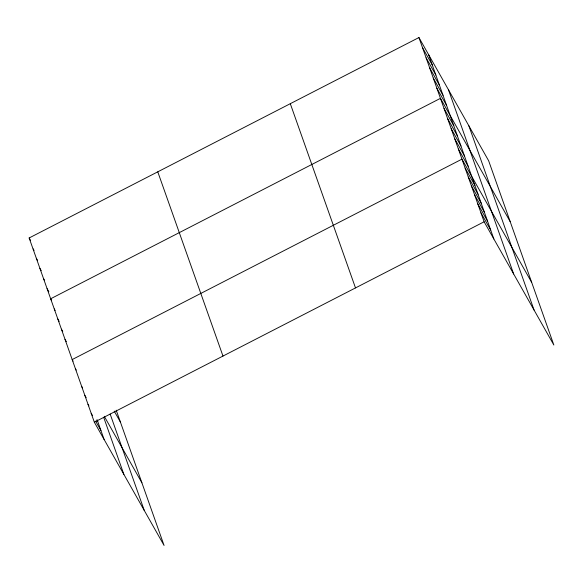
<?xml version="1.0" encoding="UTF-8"?>
<svg xmlns="http://www.w3.org/2000/svg" width="583" height="583" viewBox="0 0 583 583"><rect width="100%" height="100%" fill="white"/><g stroke="black" fill="none" stroke-linecap="round" stroke-linejoin="round"><path stroke-width="0.87" d="M116.206 410.192L164.071 545.455L94.344 422.209L29.15 237.973L418.929 37.545L488.656 160.791L553.85 345.027L484.123 221.78L418.929 37.545M94.344 422.209L484.123 221.78M422.515 47.682L432.258 64.902M426.1 57.812L435.844 75.039M429.686 67.949L439.429 85.169M433.271 78.078L443.014 95.306M436.856 88.215L446.6 105.436M510.169 221.584L440.442 98.345L50.663 298.773L51.552 300.34M444.027 108.474L453.771 125.702M447.613 118.611L457.356 135.839M451.198 128.741L460.942 145.969M454.784 138.878L464.527 156.098M458.369 149.008L468.113 166.235M531.681 282.383L461.955 159.144L72.183 359.573L73.064 361.139M465.125 168.093L474.868 185.314M468.287 177.043L478.038 194.263M471.458 185.992L481.201 203.212M474.62 194.941L484.371 212.161M477.79 203.89L487.534 221.11M480.953 212.831L490.704 230.059M29.15 237.973L30.476 240.327M33.18 248.89L34.062 250.457M36.321 258.24L37.647 260.594M39.906 268.377L41.24 270.723M43.492 278.506L44.381 280.073M47.077 288.643L48.848 291.77M114.232 411.132L120.389 422.012M54.248 308.91L55.137 310.469M57.834 319.039L59.167 321.386M61.419 329.169L62.753 331.523M65.005 339.306L66.338 341.653M104.27 416.291L141.909 482.811M75.345 368.522L76.235 370.088M81.678 386.42L82.567 387.986M84.848 395.369L86.175 397.715M88.011 404.318L88.9 405.877M96.873 419.971L97.762 421.538M91.181 413.267L92.508 415.613M95.612 421.094L100.925 430.487M468.863 125.804L534.057 310.039M448.465 89.76L513.659 273.995M428.673 54.773L493.867 239.008M290.298 103.687L355.499 287.922M157.774 171.832L222.976 356.067M110.158 414.054L144.278 510.468M103.738 417.479L123.888 474.424M97.186 419.913L104.095 439.436"/></g></svg>
